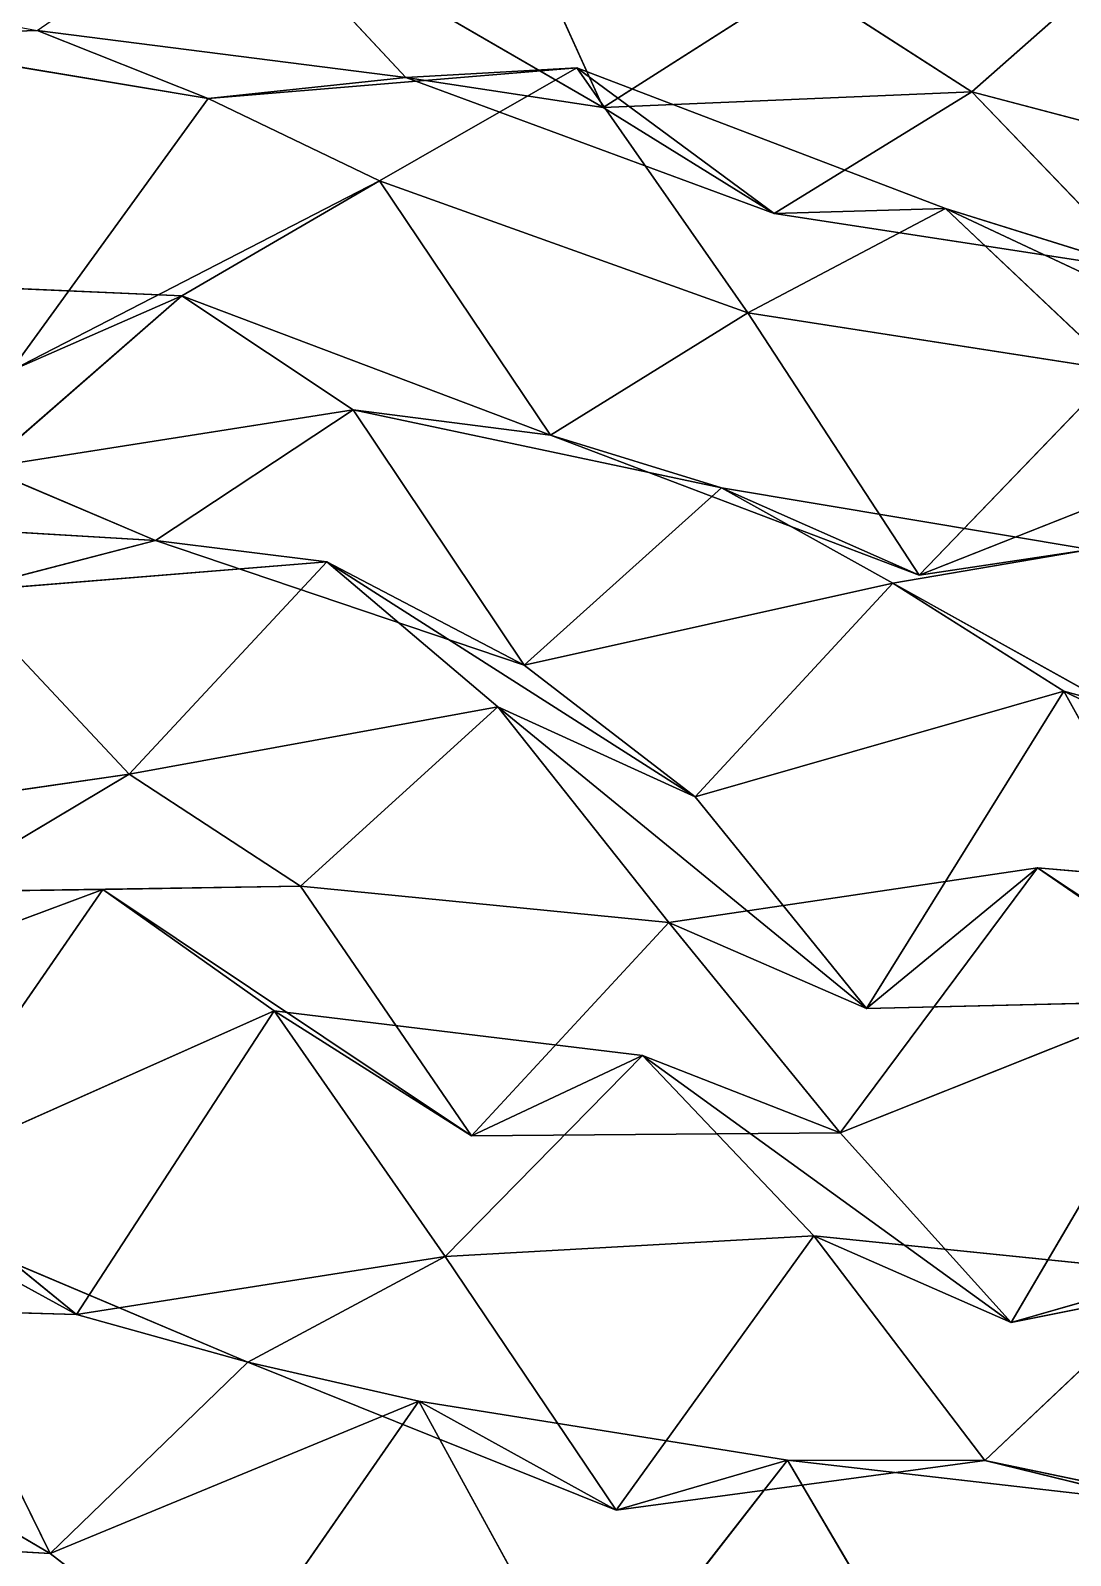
# Model space of a CAD drawing. Header units: metres. Extents: x -3703 to 431, y -1555 to 134.
# Drawn here: x -1707.9 to -1637.2, y -778.8 to -675.2 of the extents above; entities that cross this region are included whole.
import ezdxf

# ---------------------------------------------------------------- set-up
doc = ezdxf.new("R2010")
doc.units = ezdxf.units.M

msp = doc.modelspace()

# ---------------------------------------------------------------- linework, layer by layer
for p, q in [((-1680.6288, -654.76807, -3884.4233), (-1669.0012, -680.42883, -3919.012)), ((-1669.0012, -680.42883, -3919.012), (-1680.6288, -654.76807, -3884.4233)), ((-1669.0012, -680.42883, -3919.012), (-1694.0452, -665.90466, -3909.4285)), ((-1694.0452, -665.90466, -3909.4285), (-1682.4177, -678.38293, -3946.9648)), ((-1682.4177, -678.38293, -3946.9648), (-1694.0452, -665.90466, -3909.4285)), ((-1694.0452, -665.90466, -3909.4285), (-1669.0012, -680.42883, -3919.012)), ((-1630.5408, -667.5226, -3907.2336), (-1643.9572, -679.3535, -3932.0835)), ((-1643.9572, -679.3535, -3932.0835), (-1630.5408, -667.5226, -3907.2336)), ((-1655.5848, -671.8635, -3893.432), (-1669.0012, -680.42883, -3919.012)), ((-1669.0012, -680.42883, -3919.012), (-1655.5848, -671.8635, -3893.432)), ((-1655.5848, -671.8635, -3893.432), (-1643.9572, -679.3535, -3932.0835)), ((-1643.9572, -679.3535, -3932.0835), (-1655.5848, -671.8635, -3893.432)), ((-1707.4617, -675.1869, -3934.8484), (-1720.878, -675.6282, -3962.245)), ((-1720.878, -675.6282, -3962.245), (-1707.4617, -675.1869, -3934.8484)), ((-1682.4177, -678.38293, -3946.9648), (-1707.4617, -675.1869, -3934.8484)), ((-1707.4617, -675.1869, -3934.8484), (-1695.8341, -679.818, -3974.1394)), ((-1695.8341, -679.818, -3974.1394), (-1707.4617, -675.1869, -3934.8484)), ((-1707.4617, -675.1869, -3934.8484), (-1682.4177, -678.38293, -3946.9648)), ((-1695.8341, -679.818, -3974.1394), (-1720.878, -675.6282, -3962.245)), ((-1720.878, -675.6282, -3962.245), (-1695.8341, -679.818, -3974.1394)), ((-1670.79, -677.73193, -3987.437), (-1695.8341, -679.818, -3974.1394)), ((-1695.8341, -679.818, -3974.1394), (-1670.79, -677.73193, -3987.437)), ((-1670.79, -677.73193, -3987.437), (-1684.2064, -685.40845, -4013.216)), ((-1684.2064, -685.40845, -4013.216), (-1670.79, -677.73193, -3987.437)), ((-1682.4177, -678.38293, -3946.9648), (-1670.79, -677.73193, -3987.437)), ((-1670.79, -677.73193, -3987.437), (-1682.4177, -678.38293, -3946.9648)), ((-1657.3737, -687.61926, -3957.731), (-1670.79, -677.73193, -3987.437)), ((-1645.7461, -687.272, -3998.135), (-1670.79, -677.73193, -3987.437)), ((-1670.79, -677.73193, -3987.437), (-1657.3737, -687.61926, -3957.731)), ((-1670.79, -677.73193, -3987.437), (-1659.1625, -694.3635, -4024.045)), ((-1659.1625, -694.3635, -4024.045), (-1670.79, -677.73193, -3987.437)), ((-1670.79, -677.73193, -3987.437), (-1645.7461, -687.272, -3998.135)), ((-1682.4177, -678.38293, -3946.9648), (-1695.8341, -679.818, -3974.1394)), ((-1695.8341, -679.818, -3974.1394), (-1682.4177, -678.38293, -3946.9648)), ((-1669.0012, -680.42883, -3919.012), (-1682.4177, -678.38293, -3946.9648)), ((-1657.3737, -687.61926, -3957.731), (-1682.4177, -678.38293, -3946.9648)), ((-1682.4177, -678.38293, -3946.9648), (-1669.0012, -680.42883, -3919.012)), ((-1682.4177, -678.38293, -3946.9648), (-1657.3737, -687.61926, -3957.731)), ((-1643.9572, -679.3535, -3932.0835), (-1669.0012, -680.42883, -3919.012)), ((-1669.0012, -680.42883, -3919.012), (-1643.9572, -679.3535, -3932.0835)), ((-1643.9572, -679.3535, -3932.0835), (-1657.3737, -687.61926, -3957.731)), ((-1657.3737, -687.61926, -3957.731), (-1643.9572, -679.3535, -3932.0835)), ((-1618.9132, -685.95447, -3943.4387), (-1643.9572, -679.3535, -3932.0835)), ((-1643.9572, -679.3535, -3932.0835), (-1632.3297, -691.47107, -3969.7007)), ((-1632.3297, -691.47107, -3969.7007), (-1643.9572, -679.3535, -3932.0835)), ((-1643.9572, -679.3535, -3932.0835), (-1618.9132, -685.95447, -3943.4387)), ((-1695.8341, -679.818, -3974.1394), (-1709.2505, -698.30566, -3997.501)), ((-1709.2505, -698.30566, -3997.501), (-1695.8341, -679.818, -3974.1394)), ((-1695.8341, -679.818, -3974.1394), (-1684.2064, -685.40845, -4013.216)), ((-1684.2064, -685.40845, -4013.216), (-1695.8341, -679.818, -3974.1394)), ((-1669.0012, -680.42883, -3919.012), (-1657.3737, -687.61926, -3957.731)), ((-1657.3737, -687.61926, -3957.731), (-1669.0012, -680.42883, -3919.012)), ((-1684.2064, -685.40845, -4013.216), (-1709.2505, -698.30566, -3997.501)), ((-1709.2505, -698.30566, -3997.501), (-1684.2064, -685.40845, -4013.216)), ((-1684.2064, -685.40845, -4013.216), (-1697.6228, -693.2207, -4038.9646)), ((-1697.6228, -693.2207, -4038.9646), (-1684.2064, -685.40845, -4013.216)), ((-1659.1625, -694.3635, -4024.045), (-1684.2064, -685.40845, -4013.216)), ((-1684.2064, -685.40845, -4013.216), (-1672.5789, -702.678, -4049.6812)), ((-1672.5789, -702.678, -4049.6812), (-1684.2064, -685.40845, -4013.216)), ((-1684.2064, -685.40845, -4013.216), (-1659.1625, -694.3635, -4024.045)), ((-1645.7461, -687.272, -3998.135), (-1659.1625, -694.3635, -4024.045)), ((-1659.1625, -694.3635, -4024.045), (-1645.7461, -687.272, -3998.135)), ((-1657.3737, -687.61926, -3957.731), (-1645.7461, -687.272, -3998.135)), ((-1645.7461, -687.272, -3998.135), (-1657.3737, -687.61926, -3957.731)), ((-1632.3297, -691.47107, -3969.7007), (-1657.3737, -687.61926, -3957.731)), ((-1657.3737, -687.61926, -3957.731), (-1632.3297, -691.47107, -3969.7007)), ((-1632.3297, -691.47107, -3969.7007), (-1645.7461, -687.272, -3998.135)), ((-1620.7021, -699.03735, -4008.3354), (-1645.7461, -687.272, -3998.135)), ((-1645.7461, -687.272, -3998.135), (-1632.3297, -691.47107, -3969.7007)), ((-1645.7461, -687.272, -3998.135), (-1634.1185, -698.2588, -4036.0051)), ((-1634.1185, -698.2588, -4036.0051), (-1645.7461, -687.272, -3998.135)), ((-1645.7461, -687.272, -3998.135), (-1620.7021, -699.03735, -4008.3354)), ((-1697.6228, -693.2207, -4038.9646), (-1722.6669, -692.09436, -4026.3853)), ((-1722.6669, -692.09436, -4026.3853), (-1697.6228, -693.2207, -4038.9646)), ((-1697.6228, -693.2207, -4038.9646), (-1711.0392, -704.8944, -4063.8496)), ((-1711.0392, -704.8944, -4063.8496), (-1697.6228, -693.2207, -4038.9646)), ((-1709.2505, -698.30566, -3997.501), (-1697.6228, -693.2207, -4038.9646)), ((-1697.6228, -693.2207, -4038.9646), (-1709.2505, -698.30566, -3997.501)), ((-1672.5789, -702.678, -4049.6812), (-1697.6228, -693.2207, -4038.9646)), ((-1697.6228, -693.2207, -4038.9646), (-1685.9952, -700.94165, -4077.5647)), ((-1685.9952, -700.94165, -4077.5647), (-1697.6228, -693.2207, -4038.9646)), ((-1697.6228, -693.2207, -4038.9646), (-1672.5789, -702.678, -4049.6812)), ((-1659.1625, -694.3635, -4024.045), (-1672.5789, -702.678, -4049.6812)), ((-1672.5789, -702.678, -4049.6812), (-1659.1625, -694.3635, -4024.045)), ((-1634.1185, -698.2588, -4036.0051), (-1659.1625, -694.3635, -4024.045)), ((-1659.1625, -694.3635, -4024.045), (-1647.5349, -712.17224, -4060.3894)), ((-1647.5349, -712.17224, -4060.3894), (-1659.1625, -694.3635, -4024.045)), ((-1659.1625, -694.3635, -4024.045), (-1634.1185, -698.2588, -4036.0051)), ((-1634.1185, -698.2588, -4036.0051), (-1647.5349, -712.17224, -4060.3894)), ((-1647.5349, -712.17224, -4060.3894), (-1634.1185, -698.2588, -4036.0051)), ((-1685.9952, -700.94165, -4077.5647), (-1711.0392, -704.8944, -4063.8496)), ((-1711.0392, -704.8944, -4063.8496), (-1685.9952, -700.94165, -4077.5647)), ((-1685.9952, -700.94165, -4077.5647), (-1699.4117, -709.8346, -4103.072)), ((-1699.4117, -709.8346, -4103.072), (-1685.9952, -700.94165, -4077.5647)), ((-1672.5789, -702.678, -4049.6812), (-1685.9952, -700.94165, -4077.5647)), ((-1660.9513, -706.2405, -4089.2112), (-1685.9952, -700.94165, -4077.5647)), ((-1685.9952, -700.94165, -4077.5647), (-1672.5789, -702.678, -4049.6812)), ((-1685.9952, -700.94165, -4077.5647), (-1674.3678, -718.29443, -4114.011)), ((-1674.3678, -718.29443, -4114.011), (-1685.9952, -700.94165, -4077.5647)), ((-1685.9952, -700.94165, -4077.5647), (-1660.9513, -706.2405, -4089.2112)), ((-1647.5349, -712.17224, -4060.3894), (-1672.5789, -702.678, -4049.6812)), ((-1672.5789, -702.678, -4049.6812), (-1660.9513, -706.2405, -4089.2112)), ((-1660.9513, -706.2405, -4089.2112), (-1672.5789, -702.678, -4049.6812)), ((-1672.5789, -702.678, -4049.6812), (-1647.5349, -712.17224, -4060.3894)), ((-1622.491, -702.27686, -4075.433), (-1647.5349, -712.17224, -4060.3894)), ((-1647.5349, -712.17224, -4060.3894), (-1622.491, -702.27686, -4075.433)), ((-1711.0392, -704.8944, -4063.8496), (-1699.4117, -709.8346, -4103.072)), ((-1699.4117, -709.8346, -4103.072), (-1711.0392, -704.8944, -4063.8496)), ((-1660.9513, -706.2405, -4089.2112), (-1674.3678, -718.29443, -4114.011)), ((-1674.3678, -718.29443, -4114.011), (-1660.9513, -706.2405, -4089.2112)), ((-1647.5349, -712.17224, -4060.3894), (-1660.9513, -706.2405, -4089.2112)), ((-1635.9073, -710.4464, -4101.1016), (-1660.9513, -706.2405, -4089.2112)), ((-1660.9513, -706.2405, -4089.2112), (-1647.5349, -712.17224, -4060.3894)), ((-1660.9513, -706.2405, -4089.2112), (-1649.3239, -712.7223, -4128.0884)), ((-1649.3239, -712.7223, -4128.0884), (-1660.9513, -706.2405, -4089.2112)), ((-1660.9513, -706.2405, -4089.2112), (-1635.9073, -710.4464, -4101.1016)), ((-1699.4117, -709.8346, -4103.072), (-1724.4557, -708.3218, -4090.5789)), ((-1724.4557, -708.3218, -4090.5789), (-1699.4117, -709.8346, -4103.072)), ((-1699.4117, -709.8346, -4103.072), (-1712.8281, -713.30396, -4129.791)), ((-1712.8281, -713.30396, -4129.791), (-1699.4117, -709.8346, -4103.072)), ((-1674.3678, -718.29443, -4114.011), (-1699.4117, -709.8346, -4103.072)), ((-1699.4117, -709.8346, -4103.072), (-1687.7842, -711.2667, -4143.078)), ((-1687.7842, -711.2667, -4143.078), (-1699.4117, -709.8346, -4103.072)), ((-1699.4117, -709.8346, -4103.072), (-1674.3678, -718.29443, -4114.011)), ((-1635.9073, -710.4464, -4101.1016), (-1649.3239, -712.7223, -4128.0884)), ((-1649.3239, -712.7223, -4128.0884), (-1635.9073, -710.4464, -4101.1016)), ((-1647.5349, -712.17224, -4060.3894), (-1635.9073, -710.4464, -4101.1016)), ((-1635.9073, -710.4464, -4101.1016), (-1647.5349, -712.17224, -4060.3894)), ((-1687.7842, -711.2667, -4143.078), (-1712.8281, -713.30396, -4129.791)), ((-1712.8281, -713.30396, -4129.791), (-1687.7842, -711.2667, -4143.078)), ((-1687.7842, -711.2667, -4143.078), (-1701.2006, -725.6892, -4167.3486)), ((-1701.2006, -725.6892, -4167.3486), (-1687.7842, -711.2667, -4143.078)), ((-1674.3678, -718.29443, -4114.011), (-1687.7842, -711.2667, -4143.078)), ((-1662.7402, -727.22437, -4152.341), (-1687.7842, -711.2667, -4143.078)), ((-1687.7842, -711.2667, -4143.078), (-1674.3678, -718.29443, -4114.011)), ((-1687.7842, -711.2667, -4143.078), (-1676.1566, -721.1316, -4181.1987)), ((-1676.1566, -721.1316, -4181.1987), (-1687.7842, -711.2667, -4143.078)), ((-1687.7842, -711.2667, -4143.078), (-1662.7402, -727.22437, -4152.341)), ((-1712.8281, -713.30396, -4129.791), (-1701.2006, -725.6892, -4167.3486)), ((-1701.2006, -725.6892, -4167.3486), (-1712.8281, -713.30396, -4129.791)), ((-1649.3239, -712.7223, -4128.0884), (-1674.3678, -718.29443, -4114.011)), ((-1674.3678, -718.29443, -4114.011), (-1649.3239, -712.7223, -4128.0884)), ((-1649.3239, -712.7223, -4128.0884), (-1662.7402, -727.22437, -4152.341)), ((-1662.7402, -727.22437, -4152.341), (-1649.3239, -712.7223, -4128.0884)), ((-1624.2799, -726.66064, -4137.8027), (-1649.3239, -712.7223, -4128.0884)), ((-1649.3239, -712.7223, -4128.0884), (-1637.6963, -720.06116, -4166.774)), ((-1637.6963, -720.06116, -4166.774), (-1649.3239, -712.7223, -4128.0884)), ((-1649.3239, -712.7223, -4128.0884), (-1624.2799, -726.66064, -4137.8027)), ((-1674.3678, -718.29443, -4114.011), (-1662.7402, -727.22437, -4152.341)), ((-1662.7402, -727.22437, -4152.341), (-1674.3678, -718.29443, -4114.011)), ((-1637.6963, -720.06116, -4166.774), (-1662.7402, -727.22437, -4152.341)), ((-1662.7402, -727.22437, -4152.341), (-1637.6963, -720.06116, -4166.774)), ((-1637.6963, -720.06116, -4166.774), (-1651.1127, -741.6012, -4189.453)), ((-1651.1127, -741.6012, -4189.453), (-1637.6963, -720.06116, -4166.774)), ((-1624.2799, -726.66064, -4137.8027), (-1637.6963, -720.06116, -4166.774)), ((-1612.6523, -726.94824, -4178.065), (-1637.6963, -720.06116, -4166.774)), ((-1637.6963, -720.06116, -4166.774), (-1624.2799, -726.66064, -4137.8027)), ((-1637.6963, -720.06116, -4166.774), (-1626.0687, -741.0139, -4202.4155)), ((-1626.0687, -741.0139, -4202.4155), (-1637.6963, -720.06116, -4166.774)), ((-1637.6963, -720.06116, -4166.774), (-1612.6523, -726.94824, -4178.065)), ((-1676.1566, -721.1316, -4181.1987), (-1701.2006, -725.6892, -4167.3486)), ((-1701.2006, -725.6892, -4167.3486), (-1676.1566, -721.1316, -4181.1987)), ((-1676.1566, -721.1316, -4181.1987), (-1689.573, -733.31006, -4205.971)), ((-1689.573, -733.31006, -4205.971), (-1676.1566, -721.1316, -4181.1987)), ((-1662.7402, -727.22437, -4152.341), (-1676.1566, -721.1316, -4181.1987)), ((-1651.1127, -741.6012, -4189.453), (-1676.1566, -721.1316, -4181.1987)), ((-1676.1566, -721.1316, -4181.1987), (-1662.7402, -727.22437, -4152.341)), ((-1676.1566, -721.1316, -4181.1987), (-1664.529, -735.77454, -4218.251)), ((-1664.529, -735.77454, -4218.251), (-1676.1566, -721.1316, -4181.1987)), ((-1676.1566, -721.1316, -4181.1987), (-1651.1127, -741.6012, -4189.453)), ((-1701.2006, -725.6892, -4167.3486), (-1726.2445, -729.33655, -4153.7017)), ((-1726.2445, -729.33655, -4153.7017), (-1701.2006, -725.6892, -4167.3486)), ((-1701.2006, -725.6892, -4167.3486), (-1714.617, -733.6825, -4193.0566)), ((-1714.617, -733.6825, -4193.0566), (-1701.2006, -725.6892, -4167.3486)), ((-1701.2006, -725.6892, -4167.3486), (-1689.573, -733.31006, -4205.971)), ((-1689.573, -733.31006, -4205.971), (-1701.2006, -725.6892, -4167.3486)), ((-1662.7402, -727.22437, -4152.341), (-1651.1127, -741.6012, -4189.453)), ((-1651.1127, -741.6012, -4189.453), (-1662.7402, -727.22437, -4152.341)), ((-1639.4851, -732.0531, -4231.9146), (-1664.529, -735.77454, -4218.251)), ((-1664.529, -735.77454, -4218.251), (-1639.4851, -732.0531, -4231.9146)), ((-1639.4851, -732.0531, -4231.9146), (-1652.9015, -750.0631, -4255.383)), ((-1652.9015, -750.0631, -4255.383), (-1639.4851, -732.0531, -4231.9146)), ((-1651.1127, -741.6012, -4189.453), (-1639.4851, -732.0531, -4231.9146)), ((-1639.4851, -732.0531, -4231.9146), (-1651.1127, -741.6012, -4189.453)), ((-1626.0687, -741.0139, -4202.4155), (-1639.4851, -732.0531, -4231.9146)), ((-1614.4412, -734.24146, -4244.2563), (-1639.4851, -732.0531, -4231.9146)), ((-1639.4851, -732.0531, -4231.9146), (-1626.0687, -741.0139, -4202.4155)), ((-1639.4851, -732.0531, -4231.9146), (-1627.8575, -740.0636, -4270.45)), ((-1627.8575, -740.0636, -4270.45), (-1639.4851, -732.0531, -4231.9146)), ((-1639.4851, -732.0531, -4231.9146), (-1614.4412, -734.24146, -4244.2563)), ((-1702.9894, -733.5265, -4233.4185), (-1728.0333, -742.8463, -4218.503)), ((-1728.0333, -742.8463, -4218.503), (-1702.9894, -733.5265, -4233.4185)), ((-1702.9894, -733.5265, -4233.4185), (-1716.4059, -752.93713, -4256.573)), ((-1716.4059, -752.93713, -4256.573), (-1702.9894, -733.5265, -4233.4185)), ((-1689.573, -733.31006, -4205.971), (-1714.617, -733.6825, -4193.0566)), ((-1714.617, -733.6825, -4193.0566), (-1689.573, -733.31006, -4205.971)), ((-1714.617, -733.6825, -4193.0566), (-1702.9894, -733.5265, -4233.4185)), ((-1702.9894, -733.5265, -4233.4185), (-1714.617, -733.6825, -4193.0566)), ((-1689.573, -733.31006, -4205.971), (-1702.9894, -733.5265, -4233.4185)), ((-1702.9894, -733.5265, -4233.4185), (-1689.573, -733.31006, -4205.971)), ((-1677.9454, -750.24976, -4242.5103), (-1702.9894, -733.5265, -4233.4185)), ((-1702.9894, -733.5265, -4233.4185), (-1691.3619, -741.77515, -4271.9004)), ((-1691.3619, -741.77515, -4271.9004), (-1702.9894, -733.5265, -4233.4185)), ((-1702.9894, -733.5265, -4233.4185), (-1677.9454, -750.24976, -4242.5103)), ((-1664.529, -735.77454, -4218.251), (-1689.573, -733.31006, -4205.971)), ((-1689.573, -733.31006, -4205.971), (-1677.9454, -750.24976, -4242.5103)), ((-1677.9454, -750.24976, -4242.5103), (-1689.573, -733.31006, -4205.971)), ((-1689.573, -733.31006, -4205.971), (-1664.529, -735.77454, -4218.251)), ((-1664.529, -735.77454, -4218.251), (-1677.9454, -750.24976, -4242.5103)), ((-1677.9454, -750.24976, -4242.5103), (-1664.529, -735.77454, -4218.251)), ((-1651.1127, -741.6012, -4189.453), (-1664.529, -735.77454, -4218.251)), ((-1664.529, -735.77454, -4218.251), (-1651.1127, -741.6012, -4189.453)), ((-1664.529, -735.77454, -4218.251), (-1652.9015, -750.0631, -4255.383)), ((-1652.9015, -750.0631, -4255.383), (-1664.529, -735.77454, -4218.251)), ((-1627.8575, -740.0636, -4270.45), (-1652.9015, -750.0631, -4255.383)), ((-1652.9015, -750.0631, -4255.383), (-1627.8575, -740.0636, -4270.45)), ((-1627.8575, -740.0636, -4270.45), (-1641.274, -762.92175, -4292.8345)), ((-1641.274, -762.92175, -4292.8345), (-1627.8575, -740.0636, -4270.45)), ((-1626.0687, -741.0139, -4202.4155), (-1651.1127, -741.6012, -4189.453)), ((-1651.1127, -741.6012, -4189.453), (-1626.0687, -741.0139, -4202.4155)), ((-1691.3619, -741.77515, -4271.9004), (-1716.4059, -752.93713, -4256.573)), ((-1716.4059, -752.93713, -4256.573), (-1691.3619, -741.77515, -4271.9004)), ((-1691.3619, -741.77515, -4271.9004), (-1704.7783, -762.3888, -4294.7866)), ((-1704.7783, -762.3888, -4294.7866), (-1691.3619, -741.77515, -4271.9004)), ((-1677.9454, -750.24976, -4242.5103), (-1691.3619, -741.77515, -4271.9004)), ((-1666.318, -744.7964, -4284.056), (-1691.3619, -741.77515, -4271.9004)), ((-1691.3619, -741.77515, -4271.9004), (-1677.9454, -750.24976, -4242.5103)), ((-1691.3619, -741.77515, -4271.9004), (-1679.7344, -758.4574, -4308.497)), ((-1679.7344, -758.4574, -4308.497), (-1691.3619, -741.77515, -4271.9004)), ((-1691.3619, -741.77515, -4271.9004), (-1666.318, -744.7964, -4284.056)), ((-1666.318, -744.7964, -4284.056), (-1679.7344, -758.4574, -4308.497)), ((-1679.7344, -758.4574, -4308.497), (-1666.318, -744.7964, -4284.056)), ((-1677.9454, -750.24976, -4242.5103), (-1666.318, -744.7964, -4284.056)), ((-1666.318, -744.7964, -4284.056), (-1677.9454, -750.24976, -4242.5103)), ((-1652.9015, -750.0631, -4255.383), (-1666.318, -744.7964, -4284.056)), ((-1641.274, -762.92175, -4292.8345), (-1666.318, -744.7964, -4284.056)), ((-1666.318, -744.7964, -4284.056), (-1652.9015, -750.0631, -4255.383)), ((-1666.318, -744.7964, -4284.056), (-1654.6904, -757.05664, -4321.641)), ((-1654.6904, -757.05664, -4321.641), (-1666.318, -744.7964, -4284.056)), ((-1666.318, -744.7964, -4284.056), (-1641.274, -762.92175, -4292.8345)), ((-1652.9015, -750.0631, -4255.383), (-1677.9454, -750.24976, -4242.5103)), ((-1677.9454, -750.24976, -4242.5103), (-1652.9015, -750.0631, -4255.383)), ((-1652.9015, -750.0631, -4255.383), (-1641.274, -762.92175, -4292.8345)), ((-1641.274, -762.92175, -4292.8345), (-1652.9015, -750.0631, -4255.383)), ((-1716.4059, -752.93713, -4256.573), (-1704.7783, -762.3888, -4294.7866)), ((-1704.7783, -762.3888, -4294.7866), (-1716.4059, -752.93713, -4256.573)), ((-1704.7783, -762.3888, -4294.7866), (-1718.1947, -755.0465, -4323.924)), ((-1693.1508, -765.6221, -4334.39), (-1718.1947, -755.0465, -4323.924)), ((-1718.1947, -755.0465, -4323.924), (-1704.7783, -762.3888, -4294.7866)), ((-1718.1947, -755.0465, -4323.924), (-1706.5671, -778.6272, -4358.9775)), ((-1706.5671, -778.6272, -4358.9775), (-1718.1947, -755.0465, -4323.924)), ((-1718.1947, -755.0465, -4323.924), (-1693.1508, -765.6221, -4334.39)), ((-1654.6904, -757.05664, -4321.641), (-1679.7344, -758.4574, -4308.497)), ((-1679.7344, -758.4574, -4308.497), (-1654.6904, -757.05664, -4321.641)), ((-1654.6904, -757.05664, -4321.641), (-1668.1068, -775.66675, -4344.975)), ((-1668.1068, -775.66675, -4344.975), (-1654.6904, -757.05664, -4321.641)), ((-1641.274, -762.92175, -4292.8345), (-1654.6904, -757.05664, -4321.641)), ((-1629.6464, -759.6023, -4333.9033), (-1654.6904, -757.05664, -4321.641)), ((-1654.6904, -757.05664, -4321.641), (-1641.274, -762.92175, -4292.8345)), ((-1654.6904, -757.05664, -4321.641), (-1643.0629, -772.3058, -4358.558)), ((-1643.0629, -772.3058, -4358.558), (-1654.6904, -757.05664, -4321.641)), ((-1654.6904, -757.05664, -4321.641), (-1629.6464, -759.6023, -4333.9033)), ((-1616.2301, -757.9247, -4306.7827), (-1641.274, -762.92175, -4292.8345)), ((-1641.274, -762.92175, -4292.8345), (-1616.2301, -757.9247, -4306.7827)), ((-1679.7344, -758.4574, -4308.497), (-1704.7783, -762.3888, -4294.7866)), ((-1704.7783, -762.3888, -4294.7866), (-1679.7344, -758.4574, -4308.497)), ((-1679.7344, -758.4574, -4308.497), (-1693.1508, -765.6221, -4334.39)), ((-1693.1508, -765.6221, -4334.39), (-1679.7344, -758.4574, -4308.497)), ((-1679.7344, -758.4574, -4308.497), (-1668.1068, -775.66675, -4344.975)), ((-1668.1068, -775.66675, -4344.975), (-1679.7344, -758.4574, -4308.497)), ((-1629.6464, -759.6023, -4333.9033), (-1643.0629, -772.3058, -4358.558)), ((-1643.0629, -772.3058, -4358.558), (-1629.6464, -759.6023, -4333.9033)), ((-1641.274, -762.92175, -4292.8345), (-1629.6464, -759.6023, -4333.9033)), ((-1629.6464, -759.6023, -4333.9033), (-1641.274, -762.92175, -4292.8345)), ((-1704.7783, -762.3888, -4294.7866), (-1729.8223, -761.68274, -4282.1133)), ((-1729.8223, -761.68274, -4282.1133), (-1704.7783, -762.3888, -4294.7866)), ((-1704.7783, -762.3888, -4294.7866), (-1693.1508, -765.6221, -4334.39)), ((-1693.1508, -765.6221, -4334.39), (-1704.7783, -762.3888, -4294.7866)), ((-1706.5671, -778.6272, -4358.9775), (-1731.6111, -763.86536, -4349.4473)), ((-1731.6111, -763.86536, -4349.4473), (-1706.5671, -778.6272, -4358.9775)), ((-1693.1508, -765.6221, -4334.39), (-1706.5671, -778.6272, -4358.9775)), ((-1706.5671, -778.6272, -4358.9775), (-1693.1508, -765.6221, -4334.39)), ((-1668.1068, -775.66675, -4344.975), (-1693.1508, -765.6221, -4334.39)), ((-1693.1508, -765.6221, -4334.39), (-1681.5232, -768.2803, -4374.1226)), ((-1681.5232, -768.2803, -4374.1226), (-1693.1508, -765.6221, -4334.39)), ((-1693.1508, -765.6221, -4334.39), (-1668.1068, -775.66675, -4344.975)), ((-1681.5232, -768.2803, -4374.1226), (-1706.5671, -778.6272, -4358.9775)), ((-1706.5671, -778.6272, -4358.9775), (-1681.5232, -768.2803, -4374.1226)), ((-1681.5232, -768.2803, -4374.1226), (-1694.9397, -787.58374, -4397.302)), ((-1694.9397, -787.58374, -4397.302), (-1681.5232, -768.2803, -4374.1226)), ((-1668.1068, -775.66675, -4344.975), (-1681.5232, -768.2803, -4374.1226)), ((-1656.4791, -772.29114, -4386.057), (-1681.5232, -768.2803, -4374.1226)), ((-1681.5232, -768.2803, -4374.1226), (-1668.1068, -775.66675, -4344.975)), ((-1681.5232, -768.2803, -4374.1226), (-1669.8956, -789.48926, -4409.7065)), ((-1669.8956, -789.48926, -4409.7065), (-1681.5232, -768.2803, -4374.1226)), ((-1681.5232, -768.2803, -4374.1226), (-1656.4791, -772.29114, -4386.057)), ((-1656.4791, -772.29114, -4386.057), (-1669.8956, -789.48926, -4409.7065)), ((-1669.8956, -789.48926, -4409.7065), (-1656.4791, -772.29114, -4386.057)), ((-1668.1068, -775.66675, -4344.975), (-1656.4791, -772.29114, -4386.057)), ((-1656.4791, -772.29114, -4386.057), (-1668.1068, -775.66675, -4344.975)), ((-1643.0629, -772.3058, -4358.558), (-1668.1068, -775.66675, -4344.975)), ((-1668.1068, -775.66675, -4344.975), (-1643.0629, -772.3058, -4358.558)), ((-1643.0629, -772.3058, -4358.558), (-1656.4791, -772.29114, -4386.057)), ((-1631.4352, -775.1498, -4398.249), (-1656.4791, -772.29114, -4386.057)), ((-1656.4791, -772.29114, -4386.057), (-1643.0629, -772.3058, -4358.558)), ((-1656.4791, -772.29114, -4386.057), (-1644.8517, -791.973, -4421.9824)), ((-1644.8517, -791.973, -4421.9824), (-1656.4791, -772.29114, -4386.057)), ((-1656.4791, -772.29114, -4386.057), (-1631.4352, -775.1498, -4398.249)), ((-1618.0188, -777.54395, -4370.218), (-1643.0629, -772.3058, -4358.558)), ((-1643.0629, -772.3058, -4358.558), (-1631.4352, -775.1498, -4398.249)), ((-1631.4352, -775.1498, -4398.249), (-1643.0629, -772.3058, -4358.558)), ((-1643.0629, -772.3058, -4358.558), (-1618.0188, -777.54395, -4370.218)), ((-1706.5671, -778.6272, -4358.9775), (-1719.9836, -777.82385, -4386.653)), ((-1719.9836, -777.82385, -4386.653), (-1706.5671, -778.6272, -4358.9775)), ((-1706.5671, -778.6272, -4358.9775), (-1694.9397, -787.58374, -4397.302)), ((-1694.9397, -787.58374, -4397.302), (-1706.5671, -778.6272, -4358.9775))]:
    msp.add_line(p, q)
for points in [[(-1680.6288, -654.76807, -3884.4233), (-1669.0012, -680.42883, -3919.012), (-1694.0452, -665.90466, -3909.4285), (-1694.045, -665.90454, -3909.4285)], [(-1669.0012, -680.42883, -3919.012), (-1680.6288, -654.76807, -3884.4233), (-1655.5848, -671.8635, -3893.432), (-1655.5847, -671.8634, -3893.432)], [(-1694.0452, -665.90466, -3909.4285), (-1682.4177, -678.38293, -3946.9648), (-1707.4617, -675.1869, -3934.8484), (-1707.4615, -675.18677, -3934.8484)], [(-1682.4177, -678.38293, -3946.9648), (-1694.0452, -665.90466, -3909.4285), (-1669.0012, -680.42883, -3919.012), (-1669.0011, -680.4287, -3919.012)], [(-1643.9572, -679.3535, -3932.0835), (-1655.5848, -671.8635, -3893.432), (-1630.5408, -667.5226, -3907.2336), (-1630.5406, -667.52246, -3907.2336)], [(-1630.5408, -667.5226, -3907.2336), (-1618.9132, -685.95447, -3943.4387), (-1643.9572, -679.3535, -3932.0835), (-1643.957, -679.3534, -3932.0835)], [(-1720.878, -675.6282, -3962.245), (-1732.5056, -670.51636, -3923.0615), (-1707.4617, -675.1869, -3934.8484), (-1707.4615, -675.18677, -3934.8484)], [(-1655.5848, -671.8635, -3893.432), (-1643.9572, -679.3535, -3932.0835), (-1669.0012, -680.42883, -3919.012), (-1669.0011, -680.4287, -3919.012)], [(-1707.4617, -675.1869, -3934.8484), (-1695.8341, -679.818, -3974.1394), (-1720.878, -675.6282, -3962.245), (-1720.8779, -675.62805, -3962.245)], [(-1695.8341, -679.818, -3974.1394), (-1707.4617, -675.1869, -3934.8484), (-1682.4177, -678.38293, -3946.9648), (-1682.4176, -678.3828, -3946.9648)], [(-1709.2505, -698.30566, -3997.501), (-1720.878, -675.6282, -3962.245), (-1695.8341, -679.818, -3974.1394), (-1695.834, -679.8179, -3974.1394)], [(-1684.2064, -685.40845, -4013.216), (-1695.8341, -679.818, -3974.1394), (-1670.79, -677.73193, -3987.437), (-1670.7899, -677.7318, -3987.437)], [(-1682.4177, -678.38293, -3946.9648), (-1670.79, -677.73193, -3987.437), (-1695.8341, -679.818, -3974.1394), (-1695.834, -679.8179, -3974.1394)], [(-1670.79, -677.73193, -3987.437), (-1659.1625, -694.3635, -4024.045), (-1684.2064, -685.40845, -4013.216), (-1684.2063, -685.4083, -4013.216)], [(-1670.79, -677.73193, -3987.437), (-1682.4177, -678.38293, -3946.9648), (-1657.3737, -687.61926, -3957.731), (-1657.3735, -687.61914, -3957.731)], [(-1657.3737, -687.61926, -3957.731), (-1645.7461, -687.272, -3998.135), (-1670.79, -677.73193, -3987.437), (-1670.7899, -677.7318, -3987.437)], [(-1659.1625, -694.3635, -4024.045), (-1670.79, -677.73193, -3987.437), (-1645.7461, -687.272, -3998.135), (-1645.746, -687.27185, -3998.135)], [(-1669.0012, -680.42883, -3919.012), (-1657.3737, -687.61926, -3957.731), (-1682.4177, -678.38293, -3946.9648), (-1682.4176, -678.3828, -3946.9648)], [(-1657.3737, -687.61926, -3957.731), (-1669.0012, -680.42883, -3919.012), (-1643.9572, -679.3535, -3932.0835), (-1643.957, -679.3534, -3932.0835)], [(-1643.9572, -679.3535, -3932.0835), (-1632.3297, -691.47107, -3969.7007), (-1657.3737, -687.61926, -3957.731), (-1657.3735, -687.61914, -3957.731)], [(-1632.3297, -691.47107, -3969.7007), (-1643.9572, -679.3535, -3932.0835), (-1618.9132, -685.95447, -3943.4387), (-1618.9131, -685.95435, -3943.4387)], [(-1695.8341, -679.818, -3974.1394), (-1684.2064, -685.40845, -4013.216), (-1709.2505, -698.30566, -3997.501), (-1709.2504, -698.30554, -3997.501)], [(-1697.6228, -693.2207, -4038.9646), (-1709.2505, -698.30566, -3997.501), (-1684.2064, -685.40845, -4013.216), (-1684.2063, -685.4083, -4013.216)], [(-1684.2064, -685.40845, -4013.216), (-1672.5789, -702.678, -4049.6812), (-1697.6228, -693.2207, -4038.9646), (-1697.6227, -693.2206, -4038.9646)], [(-1672.5789, -702.678, -4049.6812), (-1684.2064, -685.40845, -4013.216), (-1659.1625, -694.3635, -4024.045), (-1659.1624, -694.3634, -4024.045)], [(-1645.7461, -687.272, -3998.135), (-1634.1185, -698.2588, -4036.0051), (-1659.1625, -694.3635, -4024.045), (-1659.1624, -694.3634, -4024.045)], [(-1645.7461, -687.272, -3998.135), (-1657.3737, -687.61926, -3957.731), (-1632.3297, -691.47107, -3969.7007), (-1632.3296, -691.47095, -3969.7007)], [(-1632.3297, -691.47107, -3969.7007), (-1620.7021, -699.03735, -4008.3354), (-1645.7461, -687.272, -3998.135), (-1645.746, -687.27185, -3998.135)], [(-1634.1185, -698.2588, -4036.0051), (-1645.7461, -687.272, -3998.135), (-1620.7021, -699.03735, -4008.3354), (-1620.702, -699.03723, -4008.3354)], [(-1709.2505, -698.30566, -3997.501), (-1697.6228, -693.2207, -4038.9646), (-1722.6669, -692.09436, -4026.3853), (-1722.6667, -692.09424, -4026.3853)], [(-1711.0392, -704.8944, -4063.8496), (-1722.6669, -692.09436, -4026.3853), (-1697.6228, -693.2207, -4038.9646), (-1697.6227, -693.2206, -4038.9646)], [(-1697.6228, -693.2207, -4038.9646), (-1685.9952, -700.94165, -4077.5647), (-1711.0392, -704.8944, -4063.8496), (-1711.0391, -704.8943, -4063.8496)], [(-1685.9952, -700.94165, -4077.5647), (-1697.6228, -693.2207, -4038.9646), (-1672.5789, -702.678, -4049.6812), (-1672.5787, -702.67786, -4049.6812)], [(-1659.1625, -694.3635, -4024.045), (-1647.5349, -712.17224, -4060.3894), (-1672.5789, -702.678, -4049.6812), (-1672.5787, -702.67786, -4049.6812)], [(-1647.5349, -712.17224, -4060.3894), (-1659.1625, -694.3635, -4024.045), (-1634.1185, -698.2588, -4036.0051), (-1634.1184, -698.25867, -4036.0051)], [(-1634.1185, -698.2588, -4036.0051), (-1622.491, -702.27686, -4075.433), (-1647.5349, -712.17224, -4060.3894), (-1647.5348, -712.1721, -4060.3894)], [(-1699.4117, -709.8346, -4103.072), (-1711.0392, -704.8944, -4063.8496), (-1685.9952, -700.94165, -4077.5647), (-1685.9951, -700.9415, -4077.5647)], [(-1685.9952, -700.94165, -4077.5647), (-1674.3678, -718.29443, -4114.011), (-1699.4117, -709.8346, -4103.072), (-1699.4116, -709.8345, -4103.072)], [(-1672.5789, -702.678, -4049.6812), (-1660.9513, -706.2405, -4089.2112), (-1685.9952, -700.94165, -4077.5647), (-1685.9951, -700.9415, -4077.5647)], [(-1674.3678, -718.29443, -4114.011), (-1685.9952, -700.94165, -4077.5647), (-1660.9513, -706.2405, -4089.2112), (-1660.9512, -706.24036, -4089.2112)], [(-1660.9513, -706.2405, -4089.2112), (-1672.5789, -702.678, -4049.6812), (-1647.5349, -712.17224, -4060.3894), (-1647.5348, -712.1721, -4060.3894)], [(-1635.9073, -710.4464, -4101.1016), (-1647.5349, -712.17224, -4060.3894), (-1622.491, -702.27686, -4075.433), (-1622.4908, -702.27673, -4075.433)], [(-1711.0392, -704.8944, -4063.8496), (-1699.4117, -709.8346, -4103.072), (-1724.4557, -708.3218, -4090.5789), (-1724.4556, -708.32166, -4090.5789)], [(-1660.9513, -706.2405, -4089.2112), (-1649.3239, -712.7223, -4128.0884), (-1674.3678, -718.29443, -4114.011), (-1674.3677, -718.2943, -4114.011)], [(-1647.5349, -712.17224, -4060.3894), (-1635.9073, -710.4464, -4101.1016), (-1660.9513, -706.2405, -4089.2112), (-1660.9512, -706.24036, -4089.2112)], [(-1649.3239, -712.7223, -4128.0884), (-1660.9513, -706.2405, -4089.2112), (-1635.9073, -710.4464, -4101.1016), (-1635.9072, -710.4463, -4101.1016)], [(-1712.8281, -713.30396, -4129.791), (-1724.4557, -708.3218, -4090.5789), (-1699.4117, -709.8346, -4103.072), (-1699.4116, -709.8345, -4103.072)], [(-1699.4117, -709.8346, -4103.072), (-1687.7842, -711.2667, -4143.078), (-1712.8281, -713.30396, -4129.791), (-1712.828, -713.30383, -4129.791)], [(-1687.7842, -711.2667, -4143.078), (-1699.4117, -709.8346, -4103.072), (-1674.3678, -718.29443, -4114.011), (-1674.3677, -718.2943, -4114.011)], [(-1635.9073, -710.4464, -4101.1016), (-1624.2799, -726.66064, -4137.8027), (-1649.3239, -712.7223, -4128.0884), (-1649.3237, -712.72217, -4128.0884)], [(-1701.2006, -725.6892, -4167.3486), (-1712.8281, -713.30396, -4129.791), (-1687.7842, -711.2667, -4143.078), (-1687.784, -711.2666, -4143.078)], [(-1687.7842, -711.2667, -4143.078), (-1676.1566, -721.1316, -4181.1987), (-1701.2006, -725.6892, -4167.3486), (-1701.2004, -725.6891, -4167.3486)], [(-1674.3678, -718.29443, -4114.011), (-1662.7402, -727.22437, -4152.341), (-1687.7842, -711.2667, -4143.078), (-1687.784, -711.2666, -4143.078)], [(-1676.1566, -721.1316, -4181.1987), (-1687.7842, -711.2667, -4143.078), (-1662.7402, -727.22437, -4152.341), (-1662.7401, -727.22424, -4152.341)], [(-1712.8281, -713.30396, -4129.791), (-1701.2006, -725.6892, -4167.3486), (-1726.2445, -729.33655, -4153.7017), (-1726.2444, -729.3364, -4153.7017)], [(-1662.7402, -727.22437, -4152.341), (-1674.3678, -718.29443, -4114.011), (-1649.3239, -712.7223, -4128.0884), (-1649.3237, -712.72217, -4128.0884)], [(-1649.3239, -712.7223, -4128.0884), (-1637.6963, -720.06116, -4166.774), (-1662.7402, -727.22437, -4152.341), (-1662.7401, -727.22424, -4152.341)], [(-1637.6963, -720.06116, -4166.774), (-1649.3239, -712.7223, -4128.0884), (-1624.2799, -726.66064, -4137.8027), (-1624.2798, -726.6605, -4137.8027)], [(-1651.1127, -741.6012, -4189.453), (-1662.7402, -727.22437, -4152.341), (-1637.6963, -720.06116, -4166.774), (-1637.6962, -720.06104, -4166.774)], [(-1637.6963, -720.06116, -4166.774), (-1626.0687, -741.0139, -4202.4155), (-1651.1127, -741.6012, -4189.453), (-1651.1125, -741.6011, -4189.453)], [(-1624.2799, -726.66064, -4137.8027), (-1612.6523, -726.94824, -4178.065), (-1637.6963, -720.06116, -4166.774), (-1637.6962, -720.06104, -4166.774)], [(-1626.0687, -741.0139, -4202.4155), (-1637.6963, -720.06116, -4166.774), (-1612.6523, -726.94824, -4178.065), (-1612.6522, -726.9481, -4178.065)], [(-1689.573, -733.31006, -4205.971), (-1701.2006, -725.6892, -4167.3486), (-1676.1566, -721.1316, -4181.1987), (-1676.1565, -721.1315, -4181.1987)], [(-1676.1566, -721.1316, -4181.1987), (-1664.529, -735.77454, -4218.251), (-1689.573, -733.31006, -4205.971), (-1689.5729, -733.30994, -4205.971)], [(-1662.7402, -727.22437, -4152.341), (-1651.1127, -741.6012, -4189.453), (-1676.1566, -721.1316, -4181.1987), (-1676.1565, -721.1315, -4181.1987)], [(-1664.529, -735.77454, -4218.251), (-1676.1566, -721.1316, -4181.1987), (-1651.1127, -741.6012, -4189.453), (-1651.1125, -741.6011, -4189.453)], [(-1714.617, -733.6825, -4193.0566), (-1726.2445, -729.33655, -4153.7017), (-1701.2006, -725.6892, -4167.3486), (-1701.2004, -725.6891, -4167.3486)], [(-1701.2006, -725.6892, -4167.3486), (-1689.573, -733.31006, -4205.971), (-1714.617, -733.6825, -4193.0566), (-1714.6168, -733.6824, -4193.0566)], [(-1652.9015, -750.0631, -4255.383), (-1664.529, -735.77454, -4218.251), (-1639.4851, -732.0531, -4231.9146), (-1639.485, -732.053, -4231.9146)], [(-1651.1127, -741.6012, -4189.453), (-1639.4851, -732.0531, -4231.9146), (-1664.529, -735.77454, -4218.251), (-1664.5289, -735.7744, -4218.251)], [(-1639.4851, -732.0531, -4231.9146), (-1627.8575, -740.0636, -4270.45), (-1652.9015, -750.0631, -4255.383), (-1652.9014, -750.063, -4255.383)], [(-1639.4851, -732.0531, -4231.9146), (-1651.1127, -741.6012, -4189.453), (-1626.0687, -741.0139, -4202.4155), (-1626.0686, -741.0138, -4202.4155)], [(-1626.0687, -741.0139, -4202.4155), (-1614.4412, -734.24146, -4244.2563), (-1639.4851, -732.0531, -4231.9146), (-1639.485, -732.053, -4231.9146)], [(-1627.8575, -740.0636, -4270.45), (-1639.4851, -732.0531, -4231.9146), (-1614.4412, -734.24146, -4244.2563), (-1614.441, -734.24133, -4244.2563)], [(-1716.4059, -752.93713, -4256.573), (-1728.0333, -742.8463, -4218.503), (-1702.9894, -733.5265, -4233.4185), (-1702.9893, -733.52637, -4233.4185)], [(-1714.617, -733.6825, -4193.0566), (-1702.9894, -733.5265, -4233.4185), (-1728.0333, -742.8463, -4218.503), (-1728.0332, -742.8462, -4218.503)], [(-1702.9894, -733.5265, -4233.4185), (-1691.3619, -741.77515, -4271.9004), (-1716.4059, -752.93713, -4256.573), (-1716.4058, -752.937, -4256.573)], [(-1702.9894, -733.5265, -4233.4185), (-1714.617, -733.6825, -4193.0566), (-1689.573, -733.31006, -4205.971), (-1689.5729, -733.30994, -4205.971)], [(-1689.573, -733.31006, -4205.971), (-1677.9454, -750.24976, -4242.5103), (-1702.9894, -733.5265, -4233.4185), (-1702.9893, -733.52637, -4233.4185)], [(-1691.3619, -741.77515, -4271.9004), (-1702.9894, -733.5265, -4233.4185), (-1677.9454, -750.24976, -4242.5103), (-1677.9453, -750.24963, -4242.5103)], [(-1677.9454, -750.24976, -4242.5103), (-1689.573, -733.31006, -4205.971), (-1664.529, -735.77454, -4218.251), (-1664.5289, -735.7744, -4218.251)], [(-1664.529, -735.77454, -4218.251), (-1652.9015, -750.0631, -4255.383), (-1677.9454, -750.24976, -4242.5103), (-1677.9453, -750.24963, -4242.5103)], [(-1641.274, -762.92175, -4292.8345), (-1652.9015, -750.0631, -4255.383), (-1627.8575, -740.0636, -4270.45), (-1627.8574, -740.0635, -4270.45)], [(-1627.8575, -740.0636, -4270.45), (-1616.2301, -757.9247, -4306.7827), (-1641.274, -762.92175, -4292.8345), (-1641.2739, -762.92163, -4292.8345)], [(-1704.7783, -762.3888, -4294.7866), (-1716.4059, -752.93713, -4256.573), (-1691.3619, -741.77515, -4271.9004), (-1691.3618, -741.775, -4271.9004)], [(-1691.3619, -741.77515, -4271.9004), (-1679.7344, -758.4574, -4308.497), (-1704.7783, -762.3888, -4294.7866), (-1704.7782, -762.3887, -4294.7866)], [(-1677.9454, -750.24976, -4242.5103), (-1666.318, -744.7964, -4284.056), (-1691.3619, -741.77515, -4271.9004), (-1691.3618, -741.775, -4271.9004)], [(-1679.7344, -758.4574, -4308.497), (-1691.3619, -741.77515, -4271.9004), (-1666.318, -744.7964, -4284.056), (-1666.3179, -744.79626, -4284.056)], [(-1666.318, -744.7964, -4284.056), (-1654.6904, -757.05664, -4321.641), (-1679.7344, -758.4574, -4308.497), (-1679.7343, -758.4573, -4308.497)], [(-1666.318, -744.7964, -4284.056), (-1677.9454, -750.24976, -4242.5103), (-1652.9015, -750.0631, -4255.383), (-1652.9014, -750.063, -4255.383)], [(-1652.9015, -750.0631, -4255.383), (-1641.274, -762.92175, -4292.8345), (-1666.318, -744.7964, -4284.056), (-1666.3179, -744.79626, -4284.056)], [(-1654.6904, -757.05664, -4321.641), (-1666.318, -744.7964, -4284.056), (-1641.274, -762.92175, -4292.8345), (-1641.2739, -762.92163, -4292.8345)], [(-1716.4059, -752.93713, -4256.573), (-1704.7783, -762.3888, -4294.7866), (-1729.8223, -761.68274, -4282.1133), (-1729.8221, -761.6826, -4282.1133)], [(-1718.1947, -755.0465, -4323.924), (-1706.5671, -778.6272, -4358.9775), (-1731.6111, -763.86536, -4349.4473), (-1731.611, -763.86523, -4349.4473)], [(-1718.1947, -755.0465, -4323.924), (-1729.8223, -761.68274, -4282.1133), (-1704.7783, -762.3888, -4294.7866), (-1704.7782, -762.3887, -4294.7866)], [(-1704.7783, -762.3888, -4294.7866), (-1693.1508, -765.6221, -4334.39), (-1718.1947, -755.0465, -4323.924), (-1718.1946, -755.0464, -4323.924)], [(-1706.5671, -778.6272, -4358.9775), (-1718.1947, -755.0465, -4323.924), (-1693.1508, -765.6221, -4334.39), (-1693.1506, -765.62195, -4334.39)], [(-1668.1068, -775.66675, -4344.975), (-1679.7344, -758.4574, -4308.497), (-1654.6904, -757.05664, -4321.641), (-1654.6903, -757.0565, -4321.641)], [(-1654.6904, -757.05664, -4321.641), (-1643.0629, -772.3058, -4358.558), (-1668.1068, -775.66675, -4344.975), (-1668.1067, -775.6666, -4344.975)], [(-1641.274, -762.92175, -4292.8345), (-1629.6464, -759.6023, -4333.9033), (-1654.6904, -757.05664, -4321.641), (-1654.6903, -757.0565, -4321.641)], [(-1643.0629, -772.3058, -4358.558), (-1654.6904, -757.05664, -4321.641), (-1629.6464, -759.6023, -4333.9033), (-1629.6462, -759.6022, -4333.9033)], [(-1629.6464, -759.6023, -4333.9033), (-1641.274, -762.92175, -4292.8345), (-1616.2301, -757.9247, -4306.7827), (-1616.23, -757.92456, -4306.7827)], [(-1693.1508, -765.6221, -4334.39), (-1704.7783, -762.3888, -4294.7866), (-1679.7344, -758.4574, -4308.497), (-1679.7343, -758.4573, -4308.497)], [(-1679.7344, -758.4574, -4308.497), (-1668.1068, -775.66675, -4344.975), (-1693.1508, -765.6221, -4334.39), (-1693.1506, -765.62195, -4334.39)], [(-1629.6464, -759.6023, -4333.9033), (-1618.0188, -777.54395, -4370.218), (-1643.0629, -772.3058, -4358.558), (-1643.0627, -772.30566, -4358.558)], [(-1719.9836, -777.82385, -4386.653), (-1731.6111, -763.86536, -4349.4473), (-1706.5671, -778.6272, -4358.9775), (-1706.567, -778.6271, -4358.9775)], [(-1693.1508, -765.6221, -4334.39), (-1681.5232, -768.2803, -4374.1226), (-1706.5671, -778.6272, -4358.9775), (-1706.567, -778.6271, -4358.9775)], [(-1681.5232, -768.2803, -4374.1226), (-1693.1508, -765.6221, -4334.39), (-1668.1068, -775.66675, -4344.975), (-1668.1067, -775.6666, -4344.975)], [(-1694.9397, -787.58374, -4397.302), (-1706.5671, -778.6272, -4358.9775), (-1681.5232, -768.2803, -4374.1226), (-1681.5231, -768.28015, -4374.1226)], [(-1681.5232, -768.2803, -4374.1226), (-1669.8956, -789.48926, -4409.7065), (-1694.9397, -787.58374, -4397.302), (-1694.9396, -787.5836, -4397.302)], [(-1668.1068, -775.66675, -4344.975), (-1656.4791, -772.29114, -4386.057), (-1681.5232, -768.2803, -4374.1226), (-1681.5231, -768.28015, -4374.1226)], [(-1669.8956, -789.48926, -4409.7065), (-1681.5232, -768.2803, -4374.1226), (-1656.4791, -772.29114, -4386.057), (-1656.479, -772.291, -4386.057)], [(-1656.4791, -772.29114, -4386.057), (-1644.8517, -791.973, -4421.9824), (-1669.8956, -789.48926, -4409.7065), (-1669.8955, -789.48914, -4409.7065)], [(-1656.4791, -772.29114, -4386.057), (-1668.1068, -775.66675, -4344.975), (-1643.0629, -772.3058, -4358.558), (-1643.0627, -772.30566, -4358.558)], [(-1643.0629, -772.3058, -4358.558), (-1631.4352, -775.1498, -4398.249), (-1656.4791, -772.29114, -4386.057), (-1656.479, -772.291, -4386.057)], [(-1644.8517, -791.973, -4421.9824), (-1656.4791, -772.29114, -4386.057), (-1631.4352, -775.1498, -4398.249), (-1631.435, -775.14966, -4398.249)], [(-1631.4352, -775.1498, -4398.249), (-1643.0629, -772.3058, -4358.558), (-1618.0188, -777.54395, -4370.218), (-1618.0187, -777.5438, -4370.218)], [(-1631.4352, -775.1498, -4398.249), (-1619.8077, -783.698, -4436.664), (-1644.8517, -791.973, -4421.9824), (-1644.8516, -791.9729, -4421.9824)], [(-1706.5671, -778.6272, -4358.9775), (-1694.9397, -787.58374, -4397.302), (-1719.9836, -777.82385, -4386.653), (-1719.9835, -777.8237, -4386.653)], [(-1708.356, -789.0781, -4424.4624), (-1719.9836, -777.82385, -4386.653), (-1694.9397, -787.58374, -4397.302), (-1694.9396, -787.5836, -4397.302)]]:
    msp.add_3dface(points)

doc.saveas('drawing.dxf')
